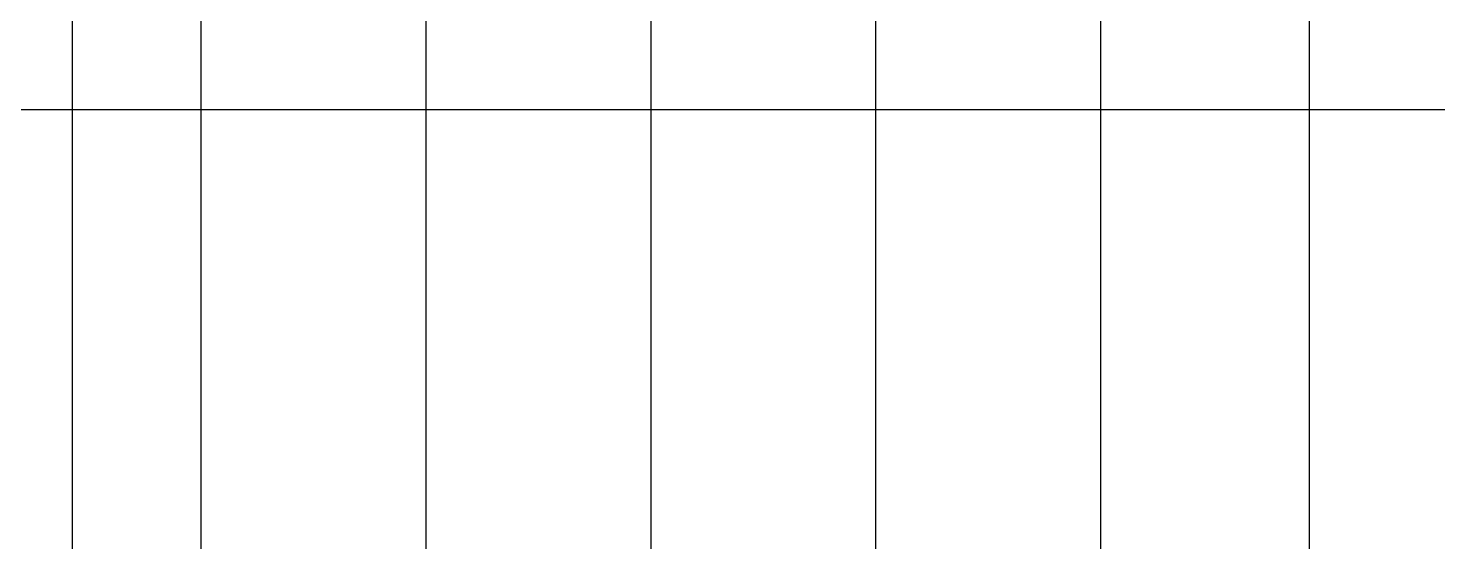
# Model space of a CAD drawing. Header units: millimetres. Extents: x 30450 to 679265, y -299204 to 155552.
# Drawn here: x 578857 to 644045, y -296607 to -272528 of the extents above; entities that cross this region are included whole.
import ezdxf

# ---------------------------------------------------------------- set-up
doc = ezdxf.new("R2010")
doc.units = ezdxf.units.MM
doc.linetypes.add('X-GRID_1F$0$CENTER2', pattern=[1.125, 0.75, -0.125, 0.125, -0.125])
doc.layers.get('0').update_dxf_attribs({"lineweight": 20})
doc.layers.add('X-GRID_1F$0$A-CEN1', color=1, linetype='X-GRID_1F$0$CENTER2')

# ---------------------------------------------------------------- blocks, each defined once
blk = doc.blocks.new('X-GRID_1F')
at = {"layer": 'X-GRID_1F$0$A-CEN1', "ltscale": 10}
for p, q in [((178248.8, 143216), (178248.8, 8263.5)), ((184198.8, 143216), (184198.8, 8263.5)), ((194598.8, 143216), (194598.8, 8263.5)), ((204998.8, 143216), (204998.8, 8263.5)), ((215398.8, 143216), (215398.8, 8263.5)), ((225798.8, 143216), (225798.8, 8263.5)), ((235448.8, 143216), (235448.8, 8263.5))]:
    blk.add_line(p, q, dxfattribs=at)
blk.add_lwpolyline([(272938.8, 28571.2), (32410.1, 28571.2)], dxfattribs=at)

msp = doc.modelspace()

# ---------------------------------------------------------------- block references
msp.add_blockref('X-GRID_1F', (402645, -304871))

doc.saveas('drawing.dxf')
